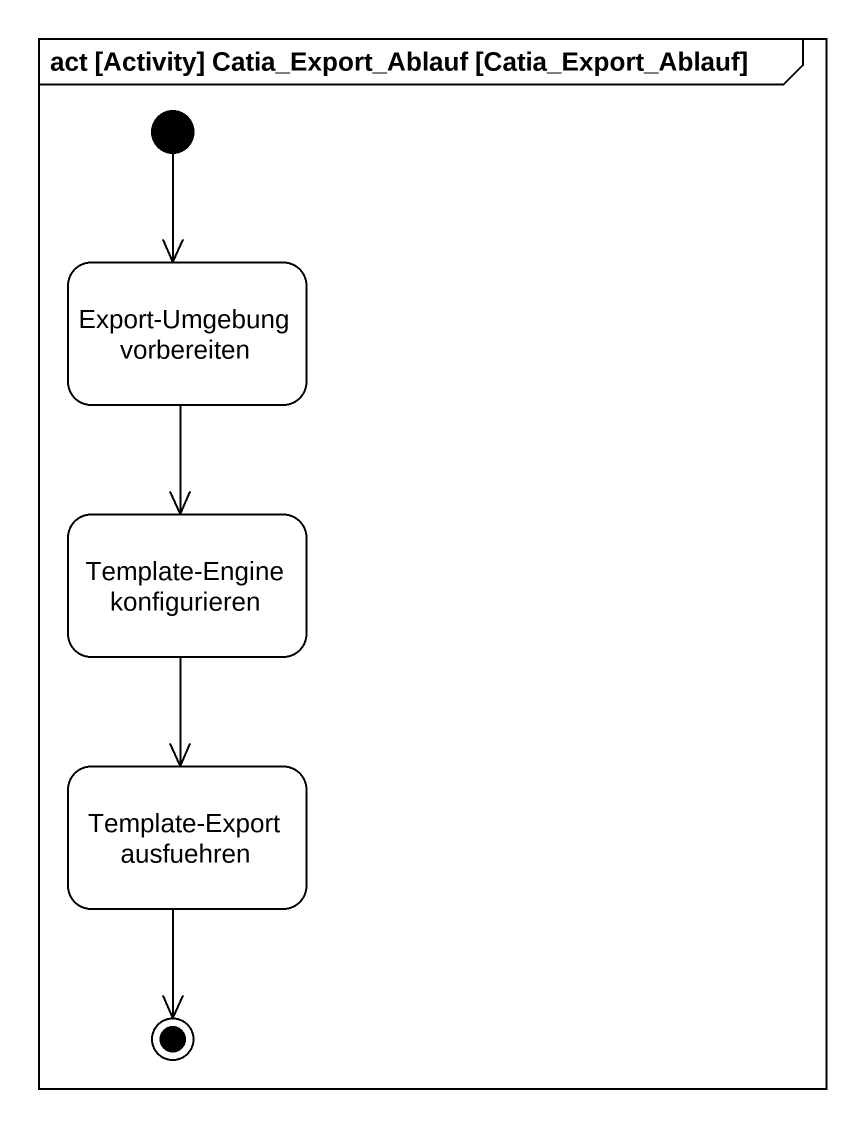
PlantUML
@startuml
mainframe act [Activity] Catia_Export_Ablauf [Catia_Export_Ablauf]
hide empty description
state "Export-Umgebung vorbereiten" as Export_Umgebung_vorbereiten
state "Template-Engine konfigurieren" as Template_Engine
state "Template-Export ausfuehren" as Template_Export_ausfuehren
[*] --> Export_Umgebung_vorbereiten
Export_Umgebung_vorbereiten --> Template_Engine
Template_Engine --> Template_Export_ausfuehren
Template_Export_ausfuehren --> [*]
@enduml
